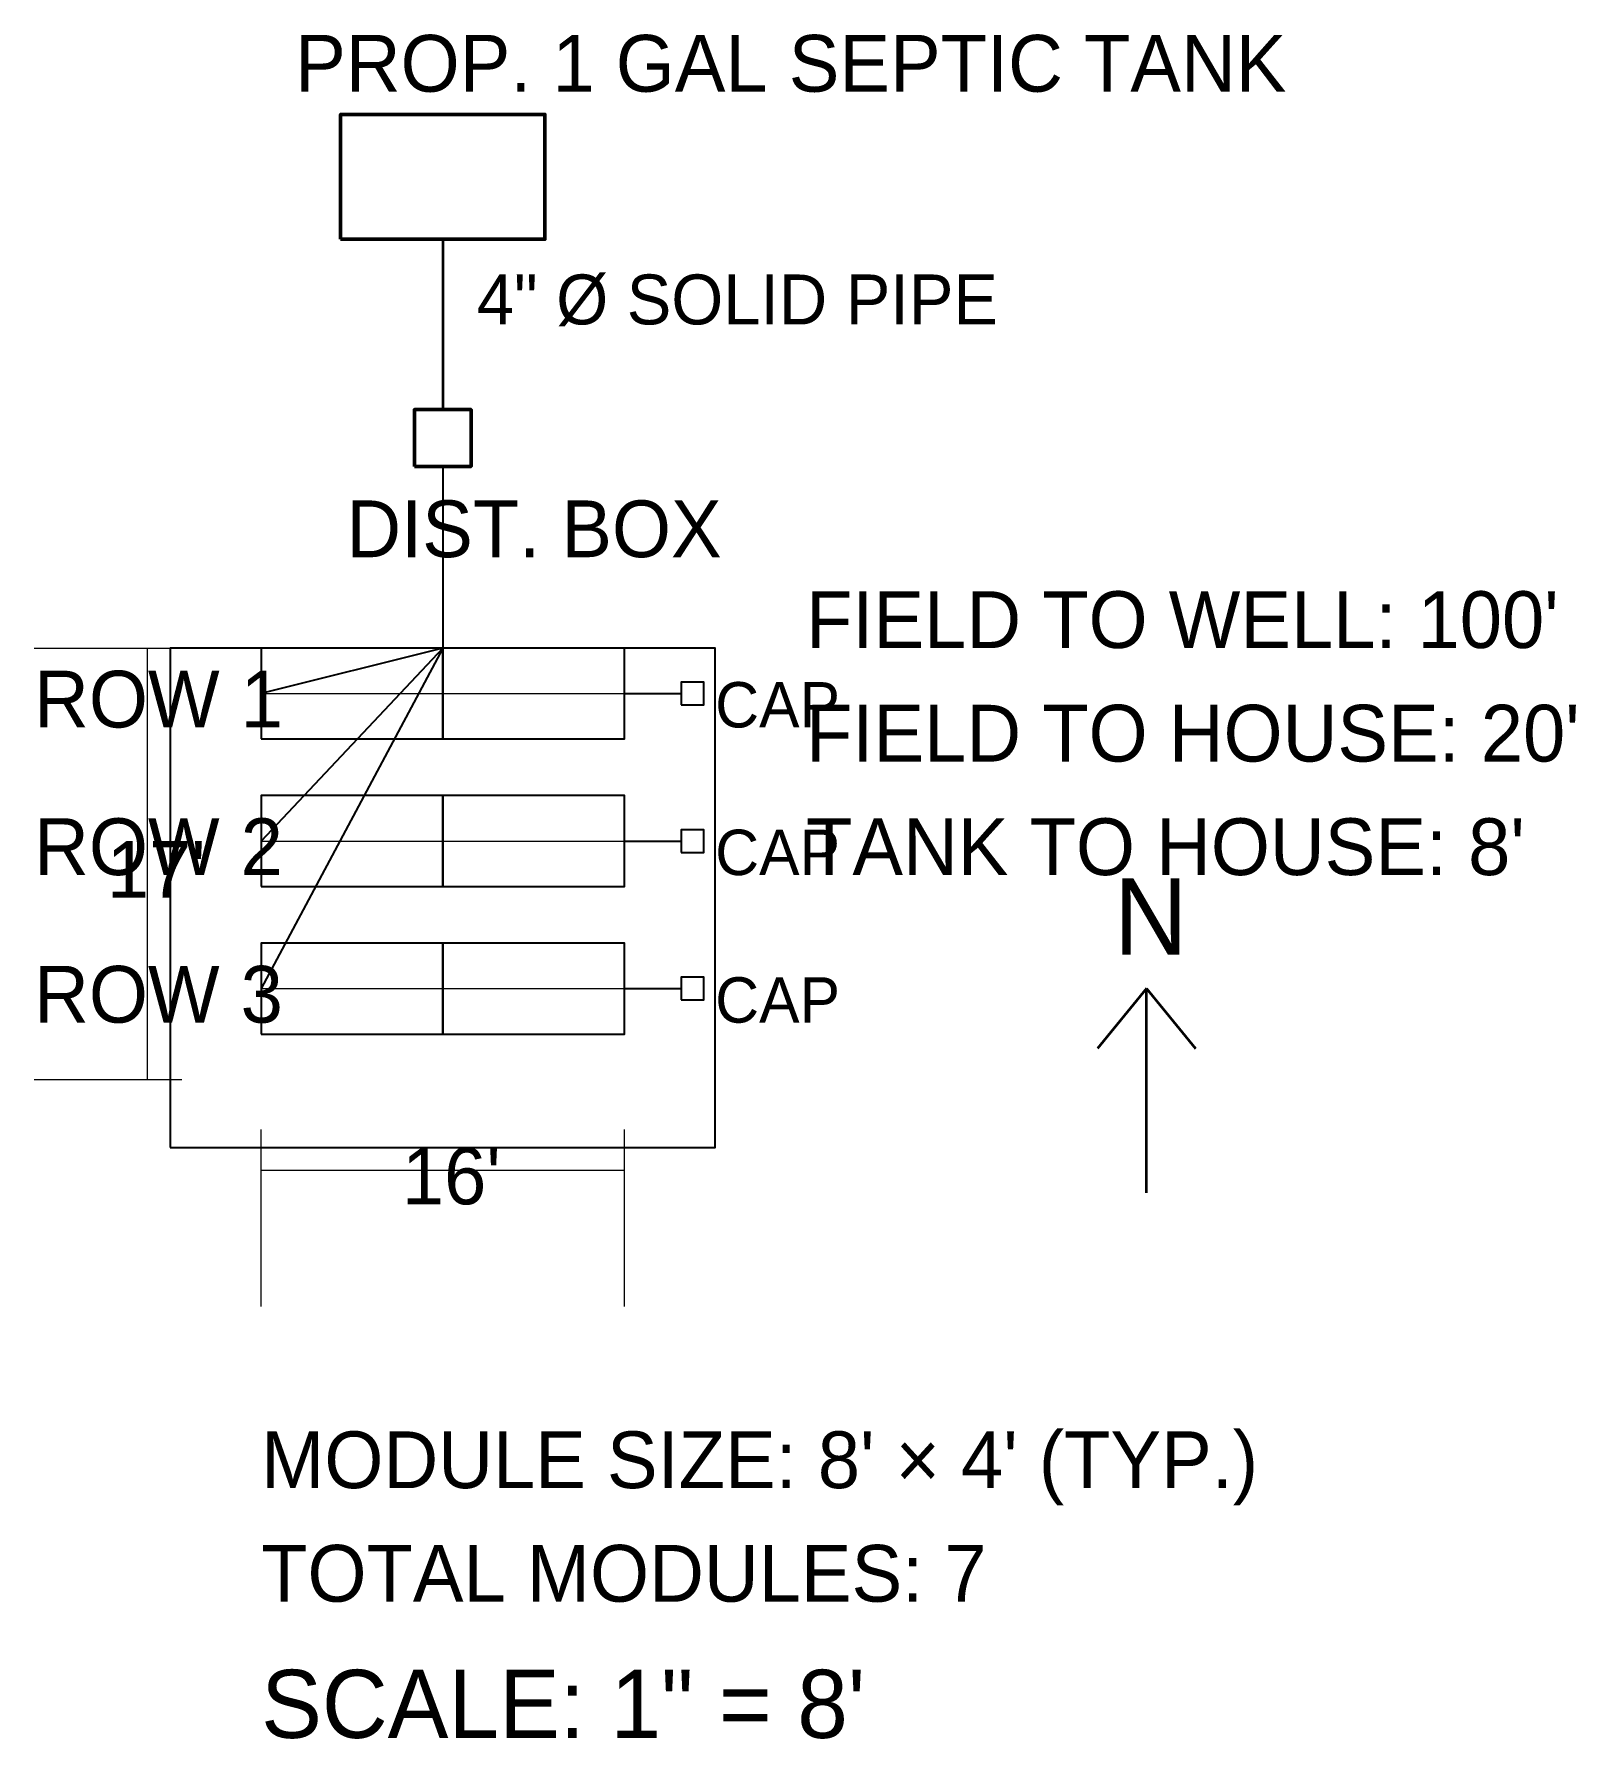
# Model space of a CAD drawing. Header units: metres. Extents: x 32 to 99.9, y 15 to 90.
import ezdxf

# ---------------------------------------------------------------- set-up
doc = ezdxf.new("R2010")
doc.units = ezdxf.units.M
for name, color, linetype in [('DIMENSIONS', 7, 'Continuous'), ('HIDDEN', 8, 'Continuous'), ('SYSTEM', 7, 'Continuous'), ('TEXT', 7, 'Continuous')]:
    doc.layers.add(name, color=color, linetype=linetype)

msp = doc.modelspace()

# ---------------------------------------------------------------- linework, layer by layer
at = {"layer": 'DIMENSIONS', "lineweight": 13}
for p, q in [((32, 63), (38.5, 63)), ((32, 44), (38.5, 44)), ((42, 34), (42, 41.8)), ((58, 34), (58, 41.8))]:
    msp.add_line(p, q, dxfattribs=at)
at = {"layer": 'DIMENSIONS', "lineweight": 18}
for p, q in [((37, 44), (37, 63)), ((42, 40), (58, 40))]:
    msp.add_line(p, q, dxfattribs=at)
at = {"layer": 'HIDDEN', "lineweight": 18}
for p, q in [((42, 61), (58, 61)), ((42, 54.5), (58, 54.5)), ((42, 48), (58, 48))]:
    msp.add_line(p, q, dxfattribs=at)
at = {"layer": 'HIDDEN'}
msp.add_lwpolyline([(38, 41), (62, 41), (62, 63), (38, 63), (38, 41)], dxfattribs=at)
at = {"layer": 'SYSTEM', "lineweight": 35}
msp.add_line((50, 81), (50, 73.5), dxfattribs=at)
at = {"layer": 'SYSTEM', "lineweight": 25}
for p, q in [((50, 71), (50, 63)), ((50, 71), (50, 63)), ((50, 71), (50, 63)), ((50, 63), (42, 61)), ((50, 63), (42, 54.5)), ((50, 63), (42, 48)), ((58, 61), (60.5, 61)), ((58, 54.5), (60.5, 54.5)), ((58, 48), (60.5, 48))]:
    msp.add_line(p, q, dxfattribs=at)
at = {"layer": 'SYSTEM', "lineweight": 50}
for points in [[(45.5, 81), (54.5, 81), (54.5, 86.5), (45.5, 86.5), (45.5, 81)], [(48.75, 71), (51.25, 71), (51.25, 73.5), (48.75, 73.5), (48.75, 71)]]:
    msp.add_lwpolyline(points, dxfattribs=at)
at = {"layer": 'SYSTEM', "lineweight": 25}
for points in [[(42, 59), (50, 59), (50, 63), (42, 63), (42, 59)], [(50, 59), (58, 59), (58, 63), (50, 63), (50, 59)], [(60.5, 60.5), (61.5, 60.5), (61.5, 61.5), (60.5, 61.5), (60.5, 60.5)], [(42, 52.5), (50, 52.5), (50, 56.5), (42, 56.5), (42, 52.5)], [(50, 52.5), (58, 52.5), (58, 56.5), (50, 56.5), (50, 52.5)], [(60.5, 54), (61.5, 54), (61.5, 55), (60.5, 55), (60.5, 54)], [(42, 46), (50, 46), (50, 50), (42, 50), (42, 46)], [(50, 46), (58, 46), (58, 50), (50, 50), (50, 46)], [(60.5, 47.5), (61.5, 47.5), (61.5, 48.5), (60.5, 48.5), (60.5, 47.5)]]:
    msp.add_lwpolyline(points, dxfattribs=at)
at = {"layer": 'TEXT', "lineweight": 35}
for p, q in [((81, 48), (78.84, 45.36)), ((81, 39), (81, 48)), ((81, 48), (83.16, 45.36))]:
    msp.add_line(p, q, dxfattribs=at)

# ---------------------------------------------------------------- texts
at = {"layer": 'DIMENSIONS'}
for s, p in [("17'", (35.2, 52)), ("16'", (48.2, 38.5))]:
    msp.add_text(s, height=2.5, dxfattribs=at).set_placement(p)
at = {"layer": 'TEXT'}
for s, height, p in [('PROP. 1 GAL SEPTIC TANK', 2.5, (43.5, 87.5)), ('4" Ø SOLID PIPE', 2.2, (51.5, 77.25)), ('DIST. BOX', 2.5, (45.75, 67)), ("FIELD TO WELL: 100'", 2.5, (66, 63)), ('ROW 1', 2.5, (32, 59.5)), ('CAP', 2, (62, 59.5)), ("FIELD TO HOUSE: 20'", 2.5, (66, 58)), ('ROW 2', 2.5, (32, 53)), ('CAP', 2, (62, 53)), ("TANK TO HOUSE: 8'", 2.5, (66, 53)), ('N', 3.36, (79.56, 49.5)), ('ROW 3', 2.5, (32, 46.5)), ('CAP', 2, (62, 46.5)), ("MODULE SIZE: 8' × 4' (TYP.)", 2.5, (42, 26)), ('TOTAL MODULES: 7', 2.5, (42, 21)), ('SCALE: 1" = 8\'', 3, (42, 15))]:
    msp.add_text(s, height=height, dxfattribs=at).set_placement(p)

doc.saveas('drawing.dxf')
